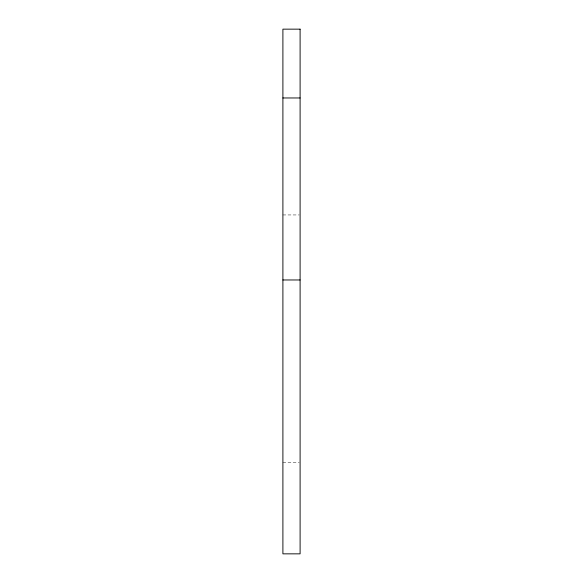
<?xml version="1.0" encoding="UTF-8"?>
<svg xmlns="http://www.w3.org/2000/svg" width="583" height="583" viewBox="0 0 583 583"><rect width="100%" height="100%" fill="white"/><g stroke="black" fill="none" stroke-linecap="round" stroke-linejoin="round"><path stroke-width="0.44" stroke-dasharray="2.92 2.19" d="M282.901 214.945L299.196 214.945M282.901 462.676L299.196 462.676"/><path stroke-width="0.87" d="M282.901 97.966L300.099 97.966M282.901 279.971L300.099 279.971M300.099 29.15L282.901 29.15L282.901 553.85L300.099 553.85L300.099 29.15"/></g></svg>
